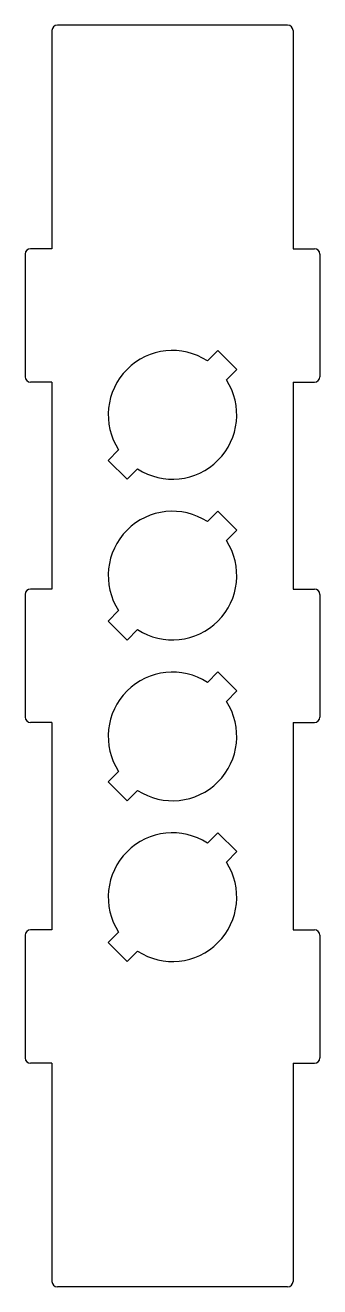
# Model space of a CAD drawing. Header units: millimetres. Extents: x -310 to -255, y 9 to 245.
import ezdxf

# ---------------------------------------------------------------- set-up
doc = ezdxf.new("R2010")
doc.units = ezdxf.units.MM
doc.layers.add('BUTTONS', color=1, linetype='Continuous')

msp = doc.modelspace()

# ---------------------------------------------------------------- linework, layer by layer
at = {"color": 7, "linetype": 'Continuous'}
for p, q in [((-305, 243.7), (-305, 203)), ((-261, 244.7), (-304, 244.7)), ((-260, 243.7), (-260, 203)), ((-305, 203), (-309, 203)), ((-260, 203), (-256, 203)), ((-310, 202), (-310, 179.1)), ((-255, 202), (-255, 179.1)), ((-305, 178.1), (-309, 178.1)), ((-305, 178.1), (-305, 139.5)), ((-260, 178.1), (-256, 178.1)), ((-260, 178.1), (-260, 139.5)), ((-305, 139.5), (-309, 139.5)), ((-260, 139.5), (-256, 139.5)), ((-310, 138.5), (-310, 115.6)), ((-255, 138.5), (-255, 115.6)), ((-305, 114.6), (-309, 114.6)), ((-305, 114.6), (-305, 75.9)), ((-260, 114.6), (-256, 114.6)), ((-260, 114.6), (-260, 75.9)), ((-305, 75.9), (-309, 75.9)), ((-260, 75.9), (-256, 75.9)), ((-310, 74.9), (-310, 52)), ((-255, 74.9), (-255, 52)), ((-305, 51), (-309, 51)), ((-305, 51), (-305, 10.3)), ((-260, 51), (-256, 51)), ((-260, 51), (-260, 10.3)), ((-261, 9.3), (-304, 9.3))]:
    msp.add_line(p, q, dxfattribs=at)
for centre, start, end in [((-304, 243.7), 90, 180), ((-261, 243.7), 0, 90), ((-309, 202), 90, 180), ((-256, 202), 0, 90), ((-309, 179.1), 180, 270), ((-256, 179.1), 270, 0), ((-309, 138.5), 90, 180), ((-256, 138.5), 0, 90), ((-309, 115.6), 180, 270), ((-256, 115.6), 270, 0), ((-309, 74.9), 90, 180), ((-256, 74.9), 0, 90), ((-309, 52), 180, 270), ((-256, 52), 270, 0), ((-304, 10.3), 180, 270), ((-261, 10.3), 270, 0)]:
    msp.add_arc(centre, 1, start, end, dxfattribs=at)
at = {"layer": 'BUTTONS'}
for points in [[(-275.97, 182.07, 0.809427), (-292.57, 165.47), (-294.52, 163.51), (-290.99, 159.98), (-289.03, 161.93, 0.809427), (-272.43, 178.53), (-270.48, 180.49), (-274.01, 184.02)], [(-275.97, 152.07, 0.809427), (-292.57, 135.47), (-294.52, 133.51), (-290.99, 129.98), (-289.03, 131.93, 0.809427), (-272.43, 148.53), (-270.48, 150.49), (-274.01, 154.02)], [(-275.97, 122.07, 0.809427), (-292.57, 105.47), (-294.52, 103.51), (-290.99, 99.98), (-289.03, 101.93, 0.809427), (-272.43, 118.53), (-270.48, 120.49), (-274.01, 124.02)], [(-275.97, 92.07, 0.809427), (-292.57, 75.47), (-294.52, 73.51), (-290.99, 69.98), (-289.03, 71.93, 0.809427), (-272.43, 88.53), (-270.48, 90.49), (-274.01, 94.02)]]:
    msp.add_lwpolyline(points, format="xyb", close=True, dxfattribs=at)

doc.saveas('drawing.dxf')
